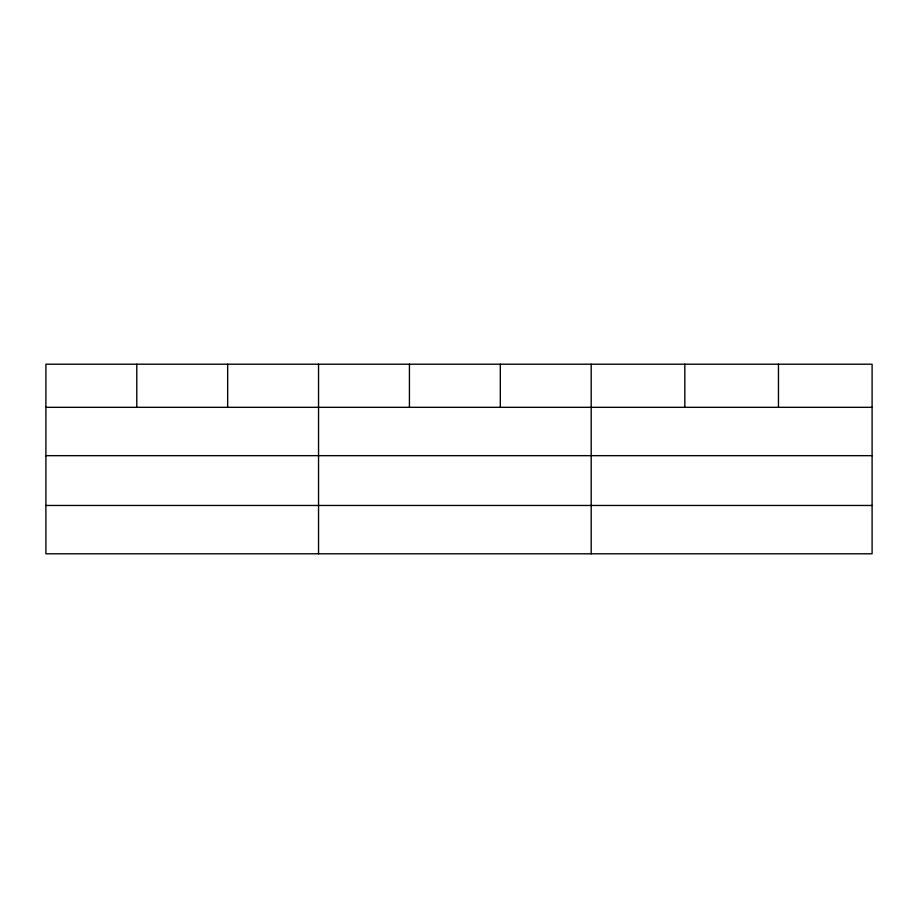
<?xml version="1.0" encoding="UTF-8"?>
<svg xmlns="http://www.w3.org/2000/svg" width="918" height="918" viewBox="0 0 918 918"><rect width="100%" height="100%" fill="white"/><g stroke="black" fill="none" stroke-linecap="round" stroke-linejoin="round"><path stroke-width="1.38" d="M872.1 455.661L872.1 364.205L45.9 364.205L45.9 553.795L872.1 553.795L872.1 455.661L45.9 455.661M45.9 407.328L872.1 407.328M45.9 505.462L872.1 505.462M778.464 364.205L778.464 407.328M684.828 364.205L684.828 407.328M591.192 364.205L591.192 553.795M500.31 364.205L500.31 407.328M409.428 364.205L409.428 407.328M318.546 364.205L318.546 553.795M227.664 364.205L227.664 407.328M136.782 364.205L136.782 407.328"/></g></svg>
